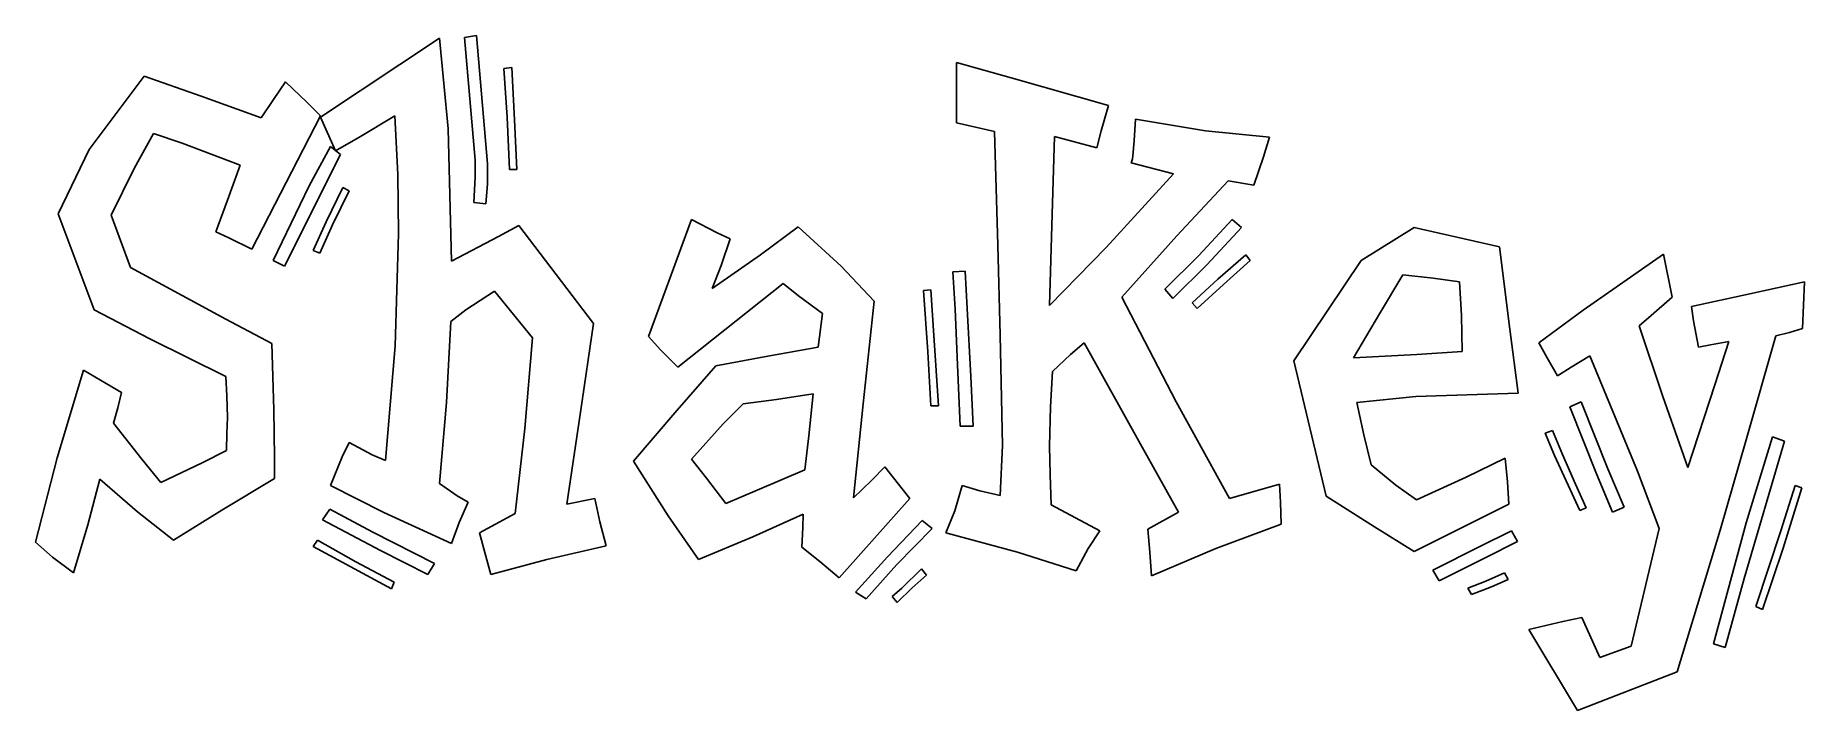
# Model space of a CAD drawing. Extents: x 86.3 to 145.1, y 166.4 to 188.9.
import ezdxf

# ---------------------------------------------------------------- set-up
doc = ezdxf.new("R2010")
doc.units = 0
doc.layers.get('0').update_dxf_attribs({"linetype": 'continuous'})

msp = doc.modelspace()

# ---------------------------------------------------------------- linework, layer by layer
at = {"color": 0}
for points in [[(100.51594, 188.79306), (100.92076, 188.86446)], [(100.51594, 188.79306), (100.92076, 188.86446)], [(100.92076, 188.86446), (101.27794, 184.60202)], [(95.729655, 186.14987), (99.68253, 188.76925)], [(95.729655, 186.14987), (99.68253, 188.76925)], [(99.68253, 188.76925), (99.980186, 185.75697)], [(100.87313, 184.72112), (100.51594, 188.79306)], [(101.82569, 187.76912), (102.08763, 187.79292)], [(101.82569, 187.76912), (102.08763, 187.79292)], [(101.93285, 186.14987), (101.82569, 187.76912)], [(102.08763, 187.79292), (102.18283, 186.0546)], [(116.87523, 185.95937), (116.87523, 187.95962)], [(116.87523, 187.95962), (118.69689, 187.45956)], [(116.87523, 185.95937), (116.87523, 187.95962)], [(88.038215, 185.07831), (89.871778, 187.50718)], [(89.871778, 187.50718), (91.764871, 186.84043)], [(94.169934, 186.73328), (94.56284, 187.31668)], [(94.56284, 187.31668), (95.277215, 186.64993)], [(118.69689, 187.45956), (121.92348, 186.53087)], [(91.764871, 186.84043), (93.753215, 186.12606)], [(93.753215, 186.12606), (94.169934, 186.73328)], [(95.277215, 186.64993), (95.729653, 186.1975)], [(121.92348, 186.53087), (121.68536, 185.69743)], [(95.729652, 186.1975), (93.443652, 181.76837)], [(96.229717, 185.03068), (95.729655, 186.14987)], [(98.206155, 186.1975), (97.063155, 185.50693)], [(98.301405, 184.24487), (98.206155, 186.1975)], [(102.01615, 184.41156), (101.93285, 186.14987)], [(102.18283, 186.0546), (102.25423, 184.41154)], [(118.1373, 185.67362), (116.87523, 185.95937)], [(122.78076, 185.36411), (122.82836, 186.07848)], [(122.82836, 186.07848), (125.15008, 185.69748)], [(90.181339, 185.60218), (89.538402, 184.44728)], [(91.133839, 185.28072), (90.181339, 185.60218)], [(93.062652, 184.55443), (91.133839, 185.28072)], [(97.063155, 185.50693), (96.229717, 185.03068)], [(97.063155, 185.50693), (96.229717, 185.03068)], [(99.980186, 185.75697), (100.087343, 181.36356)], [(118.3278, 178.91087), (118.244467, 181.899339), (118.1373, 185.67362)], [(120.13754, 185.50693), (120.05424, 182.92328)], [(121.54248, 185.12593), (120.13754, 185.50693)], [(121.54248, 185.12593), (120.13754, 185.50693)], [(121.68536, 185.69743), (121.54248, 185.12593)], [(122.73316, 184.86405), (122.78076, 185.36411)], [(125.15008, 185.69748), (127.2813, 185.48317)], [(127.2813, 185.48317), (127.07889, 184.82833)], [(87.014278, 182.93518), (88.038215, 185.07831)], [(96.396402, 184.91162), (94.539027, 181.19687)], [(95.348652, 183.86387), (96.063027, 185.17356)], [(96.063027, 185.17356), (96.396402, 184.91162)], [(96.063027, 185.17356), (96.396402, 184.91162)], [(100.87313, 184.14962), (100.87313, 184.72112)], [(100.87313, 184.14962), (100.87313, 184.72112)], [(124.0905, 184.26868), (122.68556, 184.62587), (122.72126, 184.76875)], [(124.0905, 184.26868), (122.68556, 184.62587), (122.72126, 184.76875)], [(122.72126, 184.76875), (122.73316, 184.86405)], [(127.07889, 184.82833), (126.75742, 183.88773)], [(89.538402, 184.44728), (88.776402, 182.88756)], [(92.634027, 183.38762), (93.062652, 184.55443)], [(98.325215, 182.26843), (98.301405, 184.24487)], [(100.82553, 183.31618), (100.87313, 184.14962)], [(101.27794, 184.60202), (101.27794, 183.92336)], [(101.27794, 184.60202), (101.27794, 183.92336)], [(102.25423, 184.41154), (102.01615, 184.41156)], [(102.25423, 184.41154), (102.01615, 184.41156)], [(121.85212, 181.816), (124.0905, 184.26868)], [(94.158027, 181.38737), (95.348652, 183.86387)], [(95.920152, 182.6732), (96.467839, 183.8162)], [(96.682152, 183.69718), (96.134464, 182.56609)], [(96.467839, 183.8162), (96.682152, 183.69718)], [(96.467839, 183.8162), (96.682152, 183.69718)], [(101.27794, 183.92336), (101.23034, 183.26852)], [(125.90017, 184.03061), (124.19758, 182.20895)], [(126.75742, 183.88773), (125.90017, 184.03061)], [(87.407184, 181.87553), (87.014278, 182.93518)], [(92.253027, 182.33987), (92.634027, 183.38762)], [(101.23034, 183.26852), (100.82553, 183.31618)], [(101.23034, 183.26852), (100.82553, 183.31618)], [(120.05424, 182.92328), (119.97094, 179.88718)], [(88.776402, 182.88756), (89.419339, 181.14925)], [(92.681652, 182.13747), (92.253027, 182.33987)], [(95.491527, 181.7207), (95.920152, 182.6732)], [(96.134464, 182.56609), (95.705839, 181.6255)], [(101.647063, 182.18509), (102.325713, 182.55418)], [(102.325713, 182.55418), (104.802213, 179.29187)], [(102.325713, 182.55418), (104.802213, 179.29187)], [(106.63575, 178.86325), (108.0645, 182.74468)], [(108.0645, 182.74468), (108.92175, 182.30415)], [(110.3624, 181.57787), (111.61256, 182.50656)], [(111.61256, 182.50656), (113.04131, 181.19687)], [(124.93568, 181.55406), (126.04296, 182.74468)], [(126.35253, 182.48275), (125.20953, 181.2564)], [(126.04296, 182.74468), (126.35253, 182.48275)], [(126.04296, 182.74468), (126.35253, 182.48275)], [(130.32914, 181.38737), (132.09126, 182.48275)], [(130.32914, 181.38737), (132.09126, 182.48275)], [(132.09126, 182.48275), (134.92495, 181.83981)], [(88.204903, 179.74431), (87.407184, 181.87553)], [(93.443652, 181.76837), (92.681652, 182.13747)], [(97.89659, 174.74369), (98.218059, 178.553685), (98.325215, 182.26843)], [(100.087343, 181.36356), (101.647063, 182.18509)], [(108.92175, 182.30415), (109.35037, 182.10175)], [(109.35037, 182.10175), (109.05272, 181.22068)], [(119.97094, 179.88718), (121.85212, 181.816)], [(124.19758, 182.20895), (122.37592, 180.17298)], [(134.92495, 181.83981), (135.27023, 179.10137)], [(94.539027, 181.19687), (94.158027, 181.38737)], [(94.539027, 181.19687), (94.158027, 181.38737)], [(95.705839, 181.6255), (95.491527, 181.7207)], [(95.705839, 181.6255), (95.491527, 181.7207)], [(108.75506, 180.45868), (110.3624, 181.57787)], [(109.05272, 181.22068), (108.75506, 180.45868)], [(113.04131, 181.19687), (114.13668, 180.03006)], [(123.80459, 180.43487), (124.93568, 181.55406)], [(125.20953, 181.2564), (124.06653, 180.12531)], [(125.56671, 180.76825), (126.4954, 181.57787)], [(126.63828, 181.38737), (125.74531, 180.58965)], [(126.4954, 181.57787), (126.63828, 181.38737)], [(126.4954, 181.57787), (126.63828, 181.38737)], [(128.09076, 178.05362), (130.32914, 181.38737)], [(137.71112, 179.73243), (140.37812, 181.60171)], [(140.37812, 181.60171), (140.66387, 180.17296)], [(89.419339, 181.14925), (92.586402, 179.43475)], [(111.1125, 180.62537), (107.61206, 177.83931)], [(111.1125, 180.62537), (107.61206, 177.83931)], [(111.62447, 180.20865), (111.1125, 180.62537)], [(116.82761, 179.76812), (116.75621, 181.00637), (117.16103, 181.03017), (117.23243, 179.79192)], [(116.82761, 179.76812), (116.75621, 181.00637), (117.16103, 181.03017), (117.23243, 179.79192)], [(124.70946, 179.98243), (125.56671, 180.76825)], [(125.74531, 180.58965), (124.87615, 179.79193)], [(131.71039, 180.91112), (130.93648, 179.61334)], [(132.72242, 180.80397), (131.71039, 180.91112)], [(133.59158, 180.673), (132.72242, 180.80397)], [(133.66298, 179.55381), (133.59158, 180.673)], [(143.24756, 180.28016), (145.06921, 180.67307)], [(145.06914, 180.67303), (144.99774, 179.12521)], [(101.51609, 180.36343), (100.56359, 179.74431)], [(102.77815, 178.81562), (101.51609, 180.36343)], [(112.42218, 179.62525), (111.62447, 180.20865)], [(114.13668, 180.03006), (113.76759, 176.62487)], [(115.77983, 180.38725), (116.01795, 180.41105)], [(115.77983, 180.38725), (116.01795, 180.41105)], [(115.9227, 178.35128), (115.77983, 180.38725)], [(116.01795, 180.41105), (116.12511, 178.89896)], [(122.37592, 180.17298), (124.17377, 176.69636)], [(124.06653, 180.12531), (123.80459, 180.43487)], [(124.06653, 180.12531), (123.80459, 180.43487)], [(124.87615, 179.79193), (124.70946, 179.98243)], [(124.87615, 179.79193), (124.70946, 179.98243)], [(140.66387, 180.17296), (139.9733, 179.55384)], [(141.30684, 179.86344), (143.24756, 180.28016)], [(90.062278, 178.7799), (88.204903, 179.74431)], [(92.586402, 179.43475), (94.110402, 178.62512)], [(100.56359, 179.74431), (100.06353, 179.36331)], [(112.27931, 178.50606), (112.42218, 179.62525)], [(112.27931, 178.50606), (112.42218, 179.62525)], [(116.91091, 177.92265), (116.82761, 179.76812)], [(117.23243, 179.79192), (117.35149, 177.52973)], [(130.93648, 179.61334), (130.06733, 178.14887)], [(133.68678, 178.36319), (133.66298, 179.55381)], [(136.23474, 178.64897), (137.71112, 179.73243)], [(139.9733, 179.55384), (139.56849, 179.22046)], [(141.37824, 179.38719), (141.30684, 179.86344)], [(100.06353, 179.36331), (99.920652, 176.6725)], [(102.20665, 172.98156), (102.528122, 175.809291), (102.77815, 178.81562)], [(104.802213, 179.29187), (104.373593, 176.35103)], [(107.04056, 178.41081), (106.63575, 178.86325)], [(116.12511, 178.89896), (116.27989, 176.55343)], [(118.3992, 175.24375), (118.3278, 178.91087)], [(135.27023, 179.10137), (135.54407, 176.98206)], [(139.56849, 179.22046), (140.3543, 176.86303)], [(141.54493, 178.50613), (141.37824, 179.38719)], [(144.11668, 178.88709), (143.128463, 175.425345), (142.2593, 172.422)], [(144.56912, 178.99425), (144.11668, 178.88709)], [(144.99774, 179.12521), (144.56912, 178.99425)], [(92.586403, 177.52975), (90.062278, 178.7799)], [(94.110402, 178.62512), (94.181842, 176.42247)], [(107.61206, 177.83931), (107.04056, 178.41081)], [(110.60053, 178.2084), (112.27931, 178.50606)], [(116.0179, 176.55344), (115.9227, 178.35128)], [(120.6614, 178.26794), (120.06609, 177.69644)], [(121.11384, 178.64894), (120.6614, 178.26794)], [(122.99503, 175.27947), (121.11384, 178.64894)], [(130.06733, 178.14887), (132.17473, 178.26794)], [(132.17473, 178.26794), (133.68683, 178.36324)], [(136.50859, 178.1489), (136.23474, 178.64897)], [(137.92543, 178.22034), (137.3063, 177.83934)], [(139.50896, 174.38653), (137.92543, 178.22034)], [(141.93784, 178.58943), (141.54493, 178.50613)], [(142.54505, 178.69659), (141.93784, 178.58943)], [(142.08071, 177.25593), (142.54505, 178.69659)], [(86.978557, 174.82703), (87.847713, 177.74406)], [(87.847713, 177.74406), (88.609713, 177.30353)], [(107.50491, 176.32722), (108.87413, 177.88694)], [(108.87413, 177.88694), (110.60053, 178.2084)], [(116.99421, 175.88669), (116.91091, 177.92265)], [(120.06609, 177.69644), (119.99469, 176.52962)], [(129.16233, 173.55306), (128.09076, 178.05362)], [(136.85387, 177.55359), (136.50859, 178.1489)], [(137.3063, 177.83934), (136.85387, 177.55359)], [(88.609713, 177.30353), (89.109776, 177.00587)], [(92.622123, 176.88681), (92.586403, 177.52975)], [(117.35149, 177.52973), (117.42289, 175.88667)], [(141.18774, 174.50559), (142.08071, 177.25593)], [(88.990713, 176.4939), (88.847838, 175.98194)], [(89.109776, 177.00587), (88.990713, 176.4939)], [(92.634033, 176.17244), (92.622123, 176.88681)], [(99.920652, 176.6725), (99.682527, 173.98169)], [(109.77903, 176.62487), (109.11228, 175.95812)], [(110.88631, 176.76775), (109.77903, 176.62487)], [(112.11265, 176.95825), (110.88631, 176.76775)], [(111.96978, 175.56522), (112.11265, 176.95825)], [(113.76759, 176.62487), (113.44612, 173.50544)], [(116.27989, 176.55343), (116.0179, 176.55344)], [(116.27989, 176.55343), (116.0179, 176.55344)], [(119.99469, 176.52962), (119.97089, 175.21994)], [(124.17377, 176.69636), (125.9478, 173.48167)], [(132.13895, 176.863), (130.18633, 176.6725)], [(130.18633, 176.6725), (130.41254, 175.58903)], [(135.54414, 176.98206), (132.13895, 176.863)], [(137.25864, 176.52965), (137.63964, 176.69633)], [(137.25864, 176.52965), (137.63964, 176.69633)], [(138.15161, 174.30318), (137.25864, 176.52965)], [(137.63964, 176.69633), (138.53261, 174.46987)], [(140.3543, 176.86303), (141.18774, 174.50559)], [(88.847838, 175.98194), (89.788432, 174.79131)], [(92.622123, 175.63665), (92.634033, 176.17244)], [(94.181842, 176.42247), (94.205652, 174.83893)], [(104.373593, 176.35103), (103.921153, 173.29112)], [(106.13569, 174.71987), (107.50491, 176.32722)], [(109.11228, 175.95812), (108.06453, 174.79131)], [(117.42289, 175.88667), (116.99421, 175.88669)], [(117.42289, 175.88667), (116.99421, 175.88669)], [(92.610213, 175.07706), (92.622123, 175.63665)], [(96.455933, 174.86275), (96.682152, 175.339)], [(96.682152, 175.339), (97.444152, 174.93419)], [(111.8269, 174.43412), (111.96978, 175.56522)], [(124.25709, 173.02919), (122.99503, 175.27947)], [(130.41254, 175.58903), (130.66258, 174.60081)], [(137.59201, 173.07681), (136.75858, 174.91037), (136.44901, 175.64856), (136.68714, 175.74376)], [(137.59201, 173.07681), (136.75858, 174.91037), (136.44901, 175.64856), (136.68714, 175.74376)], [(136.68714, 175.74376), (137.02051, 174.94604)], [(144.40239, 175.38665), (143.05699, 170.82656)], [(143.12842, 172.67203), (143.99758, 175.52953)], [(143.99758, 175.52953), (144.40239, 175.38665)], [(143.99758, 175.52953), (144.40239, 175.38665)], [(86.252276, 172.02906), (86.978557, 174.82703)], [(89.788432, 174.79131), (90.419463, 174.0055)], [(91.800588, 174.66034), (92.610213, 175.07706)], [(94.205652, 174.83893), (94.205652, 174.14837)], [(94.205652, 174.83893), (94.205652, 174.14837)], [(96.063027, 173.91025), (96.455933, 174.86275)], [(97.444152, 174.93419), (97.89659, 174.74369)], [(107.2906, 172.89822), (106.13569, 174.71987)], [(108.06453, 174.79131), (108.56459, 174.16028)], [(118.3278, 173.57687), (118.3992, 175.24375)], [(119.97089, 175.21994), (119.98279, 174.27934)], [(133.81773, 174.18409), (135.11551, 174.81512)], [(135.11551, 174.81512), (135.18691, 174.02931)], [(137.02051, 174.94604), (137.44914, 173.95782)], [(88.395401, 174.12456), (87.990588, 172.60056)], [(89.645557, 173.04109), (88.395401, 174.12456)], [(90.419463, 174.0055), (91.800588, 174.66034)], [(94.205652, 174.14837), (92.455432, 173.08872)], [(108.56459, 174.16028), (109.20753, 173.31494)], [(110.24337, 173.75547), (111.8269, 174.43412)], [(114.05334, 174.07694), (114.49387, 174.52937)], [(114.49387, 174.52937), (115.06537, 173.80309)], [(119.98279, 174.27934), (120.01849, 173.26731)], [(130.66258, 174.60081), (131.48411, 173.92215)], [(132.16276, 173.434), (133.81773, 174.18409)], [(138.68739, 173.02921), (138.15161, 174.30318)], [(138.53261, 174.46987), (139.06839, 173.1959)], [(140.23524, 172.48153), (139.50896, 174.38653)], [(97.837058, 173.01728), (96.063027, 173.91025)], [(99.682527, 173.98169), (100.27784, 173.56497)], [(100.27784, 173.56497), (100.63503, 173.36256)], [(109.20753, 173.31494), (110.24337, 173.75547)], [(113.44612, 173.50544), (114.05334, 174.07694)], [(115.06537, 173.80309), (115.32731, 173.48162)], [(116.81571, 173.0649), (117.06574, 173.91025)], [(117.06574, 173.91025), (117.64915, 173.73165)], [(117.64915, 173.73165), (118.3278, 173.57687)], [(125.9478, 173.48167), (127.61467, 173.95792)], [(125.9478, 173.48167), (127.61467, 173.95792)], [(127.61467, 173.95792), (127.65037, 173.36261)], [(130.76967, 172.54103), (129.16233, 173.55306)], [(131.48411, 173.92215), (132.16276, 173.434)], [(135.18691, 174.02931), (135.23451, 173.29112)], [(137.44914, 173.95782), (137.80633, 173.17201), (137.59201, 173.07681)], [(137.44914, 173.95782), (137.80633, 173.17201), (137.59201, 173.07681)], [(144.28333, 172.41014), (144.75958, 173.91033)], [(144.97389, 173.83884), (144.35477, 171.82668)], [(144.75958, 173.91033), (144.97389, 173.83884)], [(144.75958, 173.91033), (144.97389, 173.83884)], [(90.848088, 172.1005), (89.645557, 173.04109)], [(92.455432, 173.08872), (90.848088, 172.1005)], [(95.801089, 172.76725), (96.039214, 173.12444)], [(95.801089, 172.76725), (96.039214, 173.12444)], [(96.039214, 173.12444), (97.467964, 172.36244)], [(100.08734, 171.98144), (97.837058, 173.01728)], [(100.63503, 173.36256), (100.33737, 172.6839)], [(101.01603, 172.33862), (102.20665, 172.98156)], [(103.921153, 173.29112), (104.849843, 173.48162)], [(104.849843, 173.48162), (105.016533, 172.70772)], [(111.77925, 172.95775), (110.10047, 172.20765)], [(111.76735, 172.51722), (111.77925, 172.95775)], [(115.32734, 173.48162), (112.9699, 170.83844)], [(116.51805, 172.33862), (116.81571, 173.0649)], [(120.01849, 173.26731), (121.63774, 172.41006)], [(123.23315, 172.45769), (124.25709, 173.02919)], [(127.65037, 173.36261), (127.66227, 172.62442)], [(135.23451, 173.29112), (132.09126, 171.7195)], [(139.06839, 173.1959), (138.68739, 173.02921)], [(139.06839, 173.1959), (138.68739, 173.02921)], [(87.990588, 172.60056), (87.514338, 171.00512)], [(97.729902, 171.75522), (95.801089, 172.76725)], [(97.467964, 172.36244), (99.515839, 171.31469)], [(100.33737, 172.6839), (100.08734, 171.98144)], [(101.23034, 171.56472), (101.01603, 172.33862)], [(105.016533, 172.70772), (105.230843, 171.91)], [(108.30263, 171.45756), (107.2906, 172.89822)], [(111.73165, 171.86237), (111.76735, 172.51722)], [(114.57725, 171.5409), (115.73215, 172.74344)], [(116.06553, 172.4815), (114.88681, 171.29087)], [(115.73215, 172.74344), (116.06553, 172.4815)], [(115.73215, 172.74344), (116.06553, 172.4815)], [(118.8993, 171.69569), (116.51805, 172.33862)], [(121.63774, 172.41006), (121.25674, 171.81475)], [(123.30455, 171.69569), (123.23315, 172.45769)], [(127.66221, 172.62437), (125.49528, 171.81475)], [(132.09126, 171.7195), (130.76967, 172.54103)], [(134.27018, 171.88619), (135.32984, 172.41006)], [(135.32984, 172.41006), (135.52034, 172.05287)], [(135.32984, 172.41006), (135.52034, 172.05287)], [(139.30655, 168.57628), (140.23524, 172.48153)], [(142.2593, 172.422), (140.83055, 167.71903)], [(142.04495, 168.64772), (143.12842, 172.67203)], [(143.44989, 169.88602), (144.28333, 172.41014)], [(86.823776, 171.529), (86.252276, 172.02906)], [(95.491527, 171.88619), (95.634402, 172.1005)], [(95.491527, 171.88619), (95.634402, 172.1005)], [(98.087089, 170.48125), (95.491527, 171.88619)], [(95.634402, 172.1005), (96.908371, 171.37422)], [(99.301527, 170.9575), (97.729902, 171.75522)], [(105.23084, 171.91), (103.2544, 171.45756)], [(110.10047, 172.20765), (108.30263, 171.45756)], [(112.32696, 171.38612), (111.73165, 171.86237)], [(121.25674, 171.81475), (120.85193, 171.07656)], [(125.49528, 171.81475), (123.35215, 170.90987)], [(132.71046, 171.10037), (134.27018, 171.88619)], [(135.52034, 172.05287), (134.44878, 171.50519)], [(144.35477, 171.82668), (143.6642, 169.79072)], [(87.514338, 171.00512), (86.823776, 171.529)], [(96.908371, 171.37422), (98.182339, 170.69556)], [(99.515839, 171.31469), (99.301527, 170.9575)], [(99.515839, 171.31469), (99.301527, 170.9575)], [(101.39703, 170.9575), (101.23034, 171.56472)], [(103.2544, 171.45756), (101.39703, 170.9575)], [(112.9699, 170.83844), (112.32696, 171.38612)], [(113.51759, 170.36219), (114.57725, 171.5409)], [(114.88681, 171.29087), (113.87478, 170.14787)], [(120.85193, 171.07656), (118.8993, 171.69569)], [(123.35215, 170.90987), (123.30455, 171.69569)], [(134.44878, 171.50519), (132.92478, 170.74319)], [(98.182339, 170.69556), (98.087089, 170.48125)], [(98.182339, 170.69556), (98.087089, 170.48125)], [(115.0535, 170.50506), (115.70834, 171.148)], [(115.87503, 170.93369), (115.39878, 170.51697)], [(115.70834, 171.148), (115.87503, 170.93369)], [(115.70834, 171.148), (115.87503, 170.93369)], [(132.92478, 170.74319), (132.71046, 171.10037)], [(132.92478, 170.74319), (132.71046, 171.10037)], [(133.87728, 170.50506), (134.47259, 170.73128)], [(134.47259, 170.73128), (135.09171, 171.00512)], [(135.21078, 170.79081), (134.66309, 170.54078)], [(135.09171, 171.00512), (135.21078, 170.79081)], [(135.09171, 171.00512), (135.21078, 170.79081)], [(143.05699, 170.82656), (142.42595, 168.52865)], [(113.87478, 170.14787), (113.51759, 170.36219)], [(113.87478, 170.14787), (113.51759, 170.36219)], [(114.73203, 170.21931), (115.0535, 170.50506)], [(114.89871, 170.02881), (114.73203, 170.21931)], [(114.89871, 170.02881), (114.73203, 170.21931)], [(115.39878, 170.51697), (114.89871, 170.02881)], [(133.99634, 170.29075), (133.87728, 170.50506)], [(133.99634, 170.29075), (133.87728, 170.50506)], [(134.66309, 170.54078), (133.99634, 170.29075)], [(135.90137, 169.12397), (137.03246, 169.39781)], [(137.03246, 169.39781), (137.66349, 169.52878)], [(137.66349, 169.52878), (137.91352, 168.95728)], [(143.6642, 169.79072), (143.44989, 169.88602)], [(143.6642, 169.79072), (143.44989, 169.88602)], [(137.52062, 166.43315), (135.90137, 169.12397)], [(137.91352, 168.95728), (138.2588, 168.19528)], [(138.2588, 168.19528), (139.30655, 168.57628)], [(142.42595, 168.52865), (142.04495, 168.64772)], [(142.42595, 168.52865), (142.04495, 168.64772)], [(140.83055, 167.71903), (137.52062, 166.43315)]]:
    msp.add_lwpolyline(points, dxfattribs=at)

doc.saveas('drawing.dxf')
